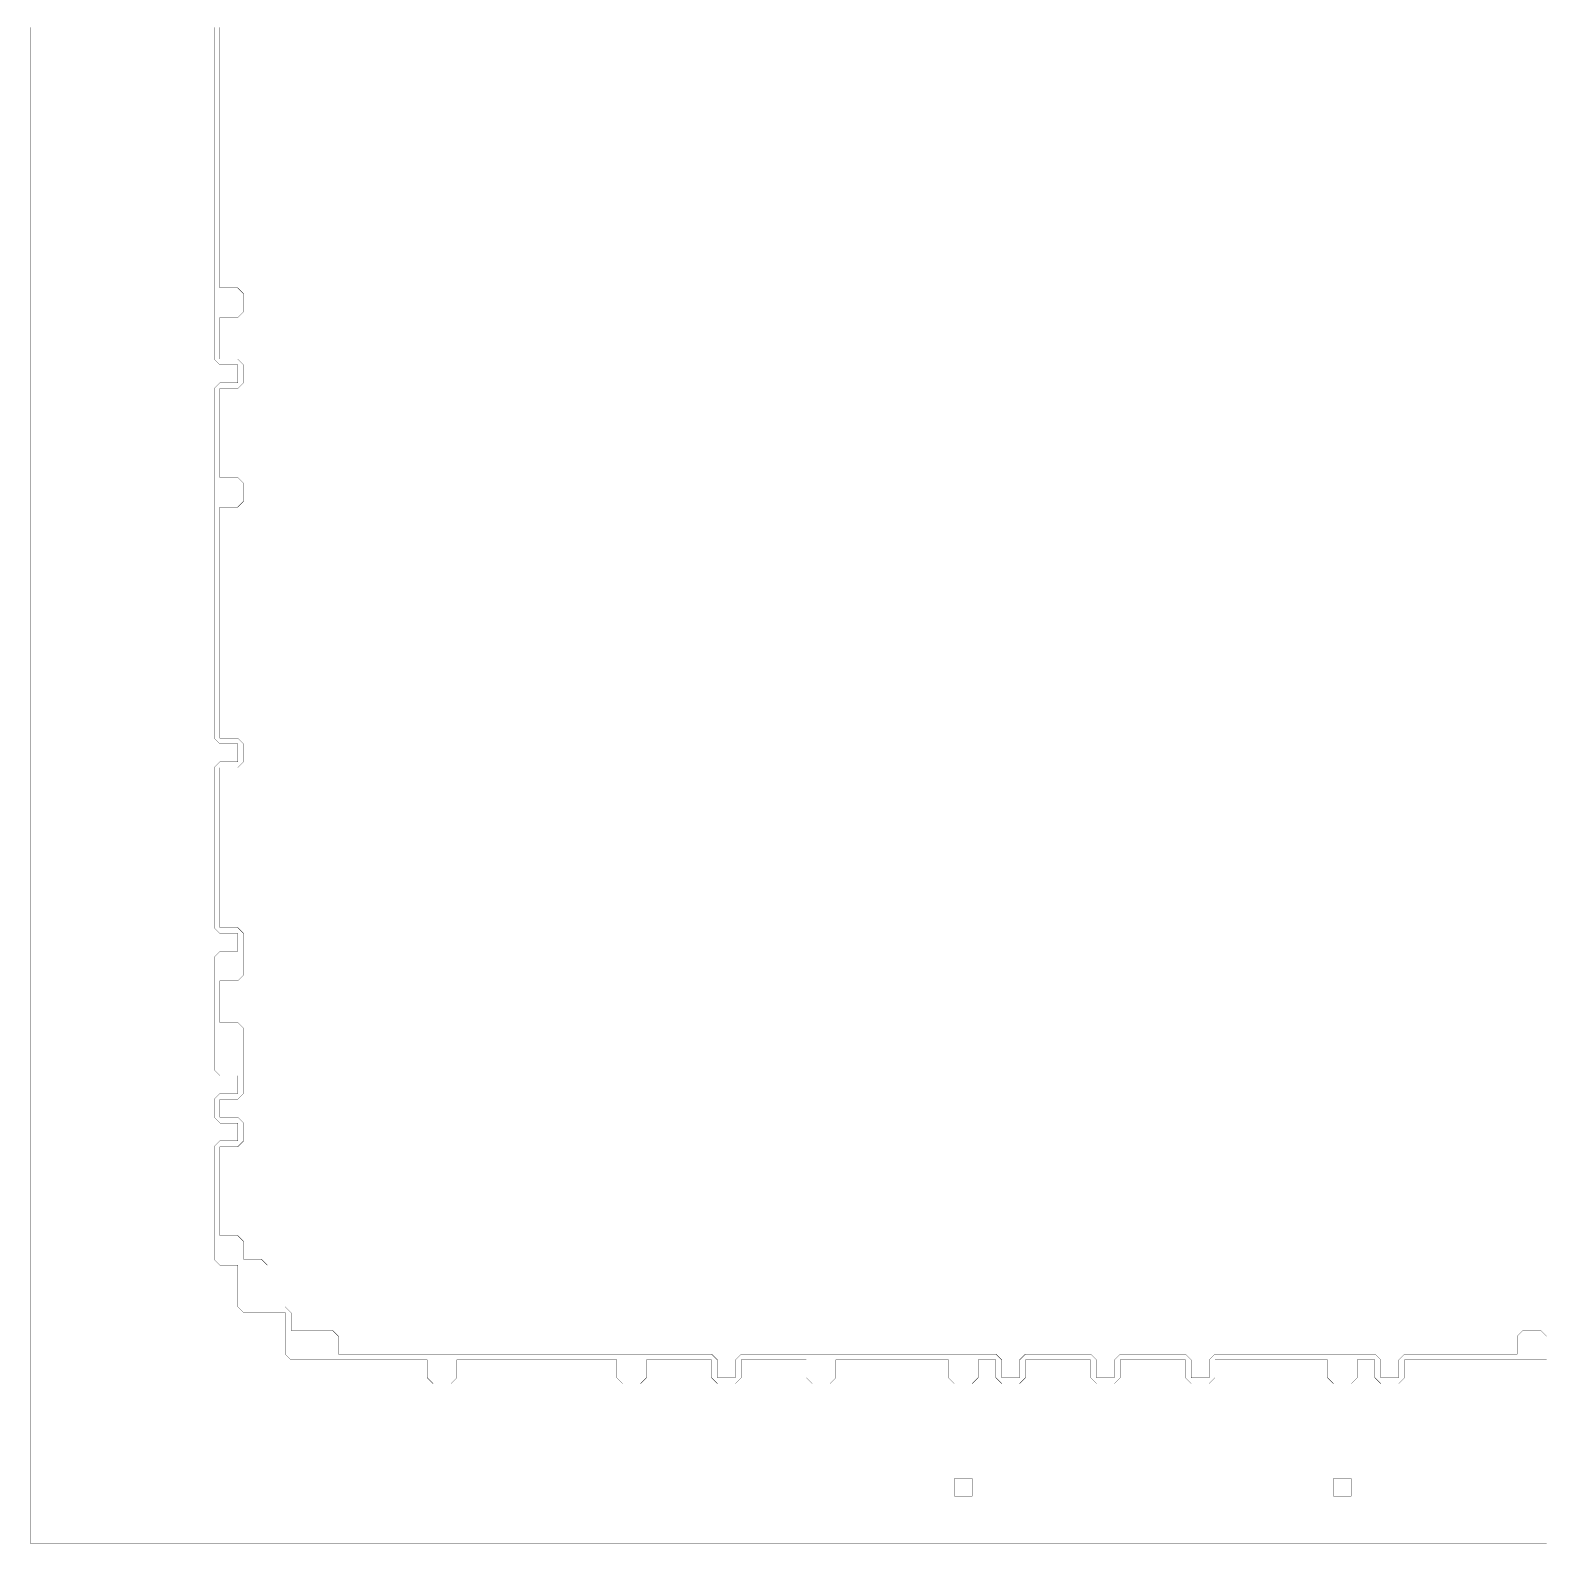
# Model space of a CAD drawing. Header units: metres. Extents: x 0 to 4990, y -4990 to 0.
# Drawn here: x 0 to 2495, y -4990 to -2495 of the extents above; entities that cross this region are included whole.
import ezdxf

# ---------------------------------------------------------------- set-up
doc = ezdxf.new("R2010")
doc.units = ezdxf.units.M
for name, color, linetype in [('conductor', 1, 'Continuous'), ('dielectric', 8, 'Continuous'), ('substrate', 5, 'Continuous')]:
    doc.layers.add(name, color=color, linetype=linetype)

msp = doc.modelspace()

# ---------------------------------------------------------------- linework, layer by layer
at = {"layer": 'conductor', "const_width": 0.5}
msp.add_lwpolyline([(312.5, -2490.234375), (312.5, -2500), (312.5, -2509.765625), (312.5, -2519.53125), (312.5, -2529.296875), (312.5, -2539.0625), (312.5, -2548.828125), (312.5, -2558.59375), (312.5, -2568.359375), (312.5, -2578.125), (312.5, -2587.890625), (312.5, -2597.65625), (312.5, -2607.421875), (312.5, -2617.1875), (312.5, -2626.953125), (312.5, -2636.71875), (312.5, -2646.484375), (312.5, -2656.25), (312.5, -2666.015625), (312.5, -2675.78125), (312.5, -2685.546875), (312.5, -2695.3125), (312.5, -2705.078125), (312.5, -2714.84375), (312.5, -2724.609375), (312.5, -2734.375), (312.5, -2744.140625), (312.5, -2753.90625), (312.5, -2763.671875), (312.5, -2773.4375), (312.5, -2783.203125), (312.5, -2792.96875), (312.5, -2802.734375), (312.5, -2812.5), (312.5, -2822.265625), (312.5, -2832.03125), (312.5, -2841.796875), (312.5, -2851.5625), (312.5, -2861.328125), (312.5, -2871.09375), (312.5, -2880.859375), (312.5, -2890.625), (312.5, -2900.390625), (312.5, -2910.15625), (312.5, -2919.921875), (322.265625, -2919.921875), (332.03125, -2919.921875), (341.796875, -2919.921875), (351.5625, -2929.6875), (351.5625, -2939.453125), (351.5625, -2949.21875), (351.5625, -2958.984375), (341.796875, -2968.75), (332.03125, -2968.75), (322.265625, -2968.75), (312.5, -2968.75), (312.5, -2978.515625), (312.5, -2988.28125), (312.5, -2998.046875), (312.5, -3007.8125), (312.5, -3017.578125), (312.5, -3027.34375), (312.5, -3037.109375), (322.265625, -3037.109375), (332.03125, -3037.109375), (341.796875, -3037.109375), (351.5625, -3046.875), (351.5625, -3056.640625), (351.5625, -3066.40625), (351.5625, -3076.171875), (341.796875, -3085.9375), (332.03125, -3085.9375), (322.265625, -3085.9375), (312.5, -3085.9375), (312.5, -3095.703125), (312.5, -3105.46875), (312.5, -3115.234375), (312.5, -3125), (312.5, -3134.765625), (312.5, -3144.53125), (312.5, -3154.296875), (312.5, -3164.0625), (312.5, -3173.828125), (312.5, -3183.59375), (312.5, -3193.359375), (312.5, -3203.125), (312.5, -3212.890625), (312.5, -3222.65625), (312.5, -3232.421875), (322.265625, -3232.421875), (332.03125, -3232.421875), (341.796875, -3232.421875), (351.5625, -3242.1875), (351.5625, -3251.953125), (351.5625, -3261.71875), (351.5625, -3271.484375), (341.796875, -3281.25), (332.03125, -3281.25), (322.265625, -3281.25), (312.5, -3281.25), (312.5, -3291.015625), (312.5, -3300.78125), (312.5, -3310.546875), (312.5, -3320.3125), (312.5, -3330.078125), (312.5, -3339.84375), (312.5, -3349.609375), (312.5, -3359.375), (312.5, -3369.140625), (312.5, -3378.90625), (312.5, -3388.671875), (312.5, -3398.4375), (312.5, -3408.203125), (312.5, -3417.96875), (312.5, -3427.734375), (312.5, -3437.5), (312.5, -3447.265625), (312.5, -3457.03125), (312.5, -3466.796875), (312.5, -3476.5625), (312.5, -3486.328125), (312.5, -3496.09375), (312.5, -3505.859375), (312.5, -3515.625), (312.5, -3525.390625), (312.5, -3535.15625), (312.5, -3544.921875), (312.5, -3554.6875), (312.5, -3564.453125), (312.5, -3574.21875), (312.5, -3583.984375), (312.5, -3593.75), (312.5, -3603.515625), (312.5, -3613.28125), (312.5, -3623.046875), (312.5, -3632.8125), (312.5, -3642.578125), (312.5, -3652.34375), (312.5, -3662.109375), (322.265625, -3662.109375), (332.03125, -3662.109375), (341.796875, -3662.109375), (351.5625, -3671.875), (351.5625, -3681.640625), (351.5625, -3691.40625), (351.5625, -3701.171875), (341.796875, -3710.9375), (332.03125, -3710.9375), (322.265625, -3710.9375), (312.5, -3710.9375), (312.5, -3720.703125), (312.5, -3730.46875), (312.5, -3740.234375), (312.5, -3750), (312.5, -3759.765625), (312.5, -3769.53125), (312.5, -3779.296875), (312.5, -3789.0625), (312.5, -3798.828125), (312.5, -3808.59375), (312.5, -3818.359375), (312.5, -3828.125), (312.5, -3837.890625), (312.5, -3847.65625), (312.5, -3857.421875), (312.5, -3867.1875), (312.5, -3876.953125), (312.5, -3886.71875), (312.5, -3896.484375), (312.5, -3906.25), (312.5, -3916.015625), (312.5, -3925.78125), (312.5, -3935.546875), (312.5, -3945.3125), (312.5, -3955.078125), (312.5, -3964.84375), (312.5, -3974.609375), (322.265625, -3974.609375), (332.03125, -3974.609375), (341.796875, -3974.609375), (351.5625, -3984.375), (351.5625, -3994.140625), (351.5625, -4003.90625), (351.5625, -4013.671875), (351.5625, -4023.4375), (351.5625, -4033.203125), (351.5625, -4042.96875), (351.5625, -4052.734375), (341.796875, -4062.5), (332.03125, -4062.5), (322.265625, -4062.5), (312.5, -4062.5), (312.5, -4072.265625), (312.5, -4082.03125), (312.5, -4091.796875), (312.5, -4101.5625), (312.5, -4111.328125), (312.5, -4121.09375), (312.5, -4130.859375), (322.265625, -4130.859375), (332.03125, -4130.859375), (341.796875, -4130.859375), (351.5625, -4140.625), (351.5625, -4150.390625), (351.5625, -4160.15625), (351.5625, -4169.921875), (351.5625, -4179.6875), (351.5625, -4189.453125), (351.5625, -4199.21875), (351.5625, -4208.984375), (351.5625, -4218.75), (351.5625, -4228.515625), (351.5625, -4238.28125), (351.5625, -4248.046875), (341.796875, -4257.8125), (332.03125, -4257.8125), (322.265625, -4257.8125), (312.5, -4257.8125), (312.5, -4267.578125), (312.5, -4277.34375), (312.5, -4287.109375), (322.265625, -4287.109375), (332.03125, -4287.109375), (341.796875, -4287.109375), (351.5625, -4296.875), (351.5625, -4306.640625), (351.5625, -4316.40625), (351.5625, -4326.171875), (341.796875, -4335.9375), (332.03125, -4335.9375), (322.265625, -4335.9375), (312.5, -4335.9375), (312.5, -4345.703125), (312.5, -4355.46875), (312.5, -4365.234375), (312.5, -4375), (312.5, -4384.765625), (312.5, -4394.53125), (312.5, -4404.296875), (312.5, -4414.0625), (312.5, -4423.828125), (312.5, -4433.59375), (312.5, -4443.359375), (312.5, -4453.125), (312.5, -4462.890625), (312.5, -4472.65625), (312.5, -4482.421875), (322.265625, -4482.421875), (332.03125, -4482.421875), (341.796875, -4482.421875), (351.5625, -4492.1875), (351.5625, -4501.953125), (351.5625, -4511.71875), (351.5625, -4521.484375), (361.328125, -4521.484375), (371.09375, -4521.484375), (380.859375, -4521.484375), (390.625, -4531.25), (390.625, -4541.015625), (390.625, -4550.78125), (390.625, -4560.546875), (390.625, -4570.3125), (390.625, -4580.078125), (390.625, -4589.84375), (390.625, -4599.609375), (400.390625, -4599.609375), (410.15625, -4599.609375), (419.921875, -4599.609375), (429.6875, -4609.375), (429.6875, -4619.140625), (429.6875, -4628.90625), (429.6875, -4638.671875), (439.453125, -4638.671875), (449.21875, -4638.671875), (458.984375, -4638.671875), (468.75, -4638.671875), (478.515625, -4638.671875), (488.28125, -4638.671875), (498.046875, -4638.671875), (507.8125, -4648.4375), (507.8125, -4658.203125), (507.8125, -4667.96875), (507.8125, -4677.734375), (517.578125, -4677.734375), (527.34375, -4677.734375), (537.109375, -4677.734375), (546.875, -4677.734375), (556.640625, -4677.734375), (566.40625, -4677.734375), (576.171875, -4677.734375), (585.9375, -4677.734375), (595.703125, -4677.734375), (605.46875, -4677.734375), (615.234375, -4677.734375), (625, -4677.734375), (634.765625, -4677.734375), (644.53125, -4677.734375), (654.296875, -4677.734375), (664.0625, -4677.734375), (673.828125, -4677.734375), (683.59375, -4677.734375), (693.359375, -4677.734375), (703.125, -4677.734375), (712.890625, -4677.734375), (722.65625, -4677.734375), (732.421875, -4677.734375), (742.1875, -4677.734375), (751.953125, -4677.734375), (761.71875, -4677.734375), (771.484375, -4677.734375), (781.25, -4677.734375), (791.015625, -4677.734375), (800.78125, -4677.734375), (810.546875, -4677.734375), (820.3125, -4677.734375), (830.078125, -4677.734375), (839.84375, -4677.734375), (849.609375, -4677.734375), (859.375, -4677.734375), (869.140625, -4677.734375), (878.90625, -4677.734375), (888.671875, -4677.734375), (898.4375, -4677.734375), (908.203125, -4677.734375), (917.96875, -4677.734375), (927.734375, -4677.734375), (937.5, -4677.734375), (947.265625, -4677.734375), (957.03125, -4677.734375), (966.796875, -4677.734375), (976.5625, -4677.734375), (986.328125, -4677.734375), (996.09375, -4677.734375), (1005.859375, -4677.734375), (1015.625, -4677.734375), (1025.390625, -4677.734375), (1035.15625, -4677.734375), (1044.921875, -4677.734375), (1054.6875, -4677.734375), (1064.453125, -4677.734375), (1074.21875, -4677.734375), (1083.984375, -4677.734375), (1093.75, -4677.734375), (1103.515625, -4677.734375), (1113.28125, -4677.734375), (1123.046875, -4677.734375), (1132.8125, -4687.5), (1132.8125, -4697.265625), (1132.8125, -4707.03125), (1132.8125, -4716.796875), (1142.578125, -4716.796875), (1152.34375, -4716.796875), (1162.109375, -4716.796875), (1162.109375, -4707.03125), (1162.109375, -4697.265625), (1162.109375, -4687.5), (1171.875, -4677.734375), (1181.640625, -4677.734375), (1191.40625, -4677.734375), (1201.171875, -4677.734375), (1210.9375, -4677.734375), (1220.703125, -4677.734375), (1230.46875, -4677.734375), (1240.234375, -4677.734375), (1250, -4677.734375), (1259.765625, -4677.734375), (1269.53125, -4677.734375), (1279.296875, -4677.734375), (1289.0625, -4677.734375), (1298.828125, -4677.734375), (1308.59375, -4677.734375), (1318.359375, -4677.734375), (1328.125, -4677.734375), (1337.890625, -4677.734375), (1347.65625, -4677.734375), (1357.421875, -4677.734375), (1367.1875, -4677.734375), (1376.953125, -4677.734375), (1386.71875, -4677.734375), (1396.484375, -4677.734375), (1406.25, -4677.734375), (1416.015625, -4677.734375), (1425.78125, -4677.734375), (1435.546875, -4677.734375), (1445.3125, -4677.734375), (1455.078125, -4677.734375), (1464.84375, -4677.734375), (1474.609375, -4677.734375), (1484.375, -4677.734375), (1494.140625, -4677.734375), (1503.90625, -4677.734375), (1513.671875, -4677.734375), (1523.4375, -4677.734375), (1533.203125, -4677.734375), (1542.96875, -4677.734375), (1552.734375, -4677.734375), (1562.5, -4677.734375), (1572.265625, -4677.734375), (1582.03125, -4677.734375), (1591.796875, -4677.734375), (1601.5625, -4687.5), (1601.5625, -4697.265625), (1601.5625, -4707.03125), (1601.5625, -4716.796875), (1611.328125, -4716.796875), (1621.09375, -4716.796875), (1630.859375, -4716.796875), (1630.859375, -4707.03125), (1630.859375, -4697.265625), (1630.859375, -4687.5), (1640.625, -4677.734375), (1650.390625, -4677.734375), (1660.15625, -4677.734375), (1669.921875, -4677.734375), (1679.6875, -4677.734375), (1689.453125, -4677.734375), (1699.21875, -4677.734375), (1708.984375, -4677.734375), (1718.75, -4677.734375), (1728.515625, -4677.734375), (1738.28125, -4677.734375), (1748.046875, -4677.734375), (1757.8125, -4687.5), (1757.8125, -4697.265625), (1757.8125, -4707.03125), (1757.8125, -4716.796875), (1767.578125, -4716.796875), (1777.34375, -4716.796875), (1787.109375, -4716.796875), (1787.109375, -4707.03125), (1787.109375, -4697.265625), (1787.109375, -4687.5), (1796.875, -4677.734375), (1806.640625, -4677.734375), (1816.40625, -4677.734375), (1826.171875, -4677.734375), (1835.9375, -4677.734375), (1845.703125, -4677.734375), (1855.46875, -4677.734375), (1865.234375, -4677.734375), (1875, -4677.734375), (1884.765625, -4677.734375), (1894.53125, -4677.734375), (1904.296875, -4677.734375), (1914.0625, -4687.5), (1914.0625, -4697.265625), (1914.0625, -4707.03125), (1914.0625, -4716.796875), (1923.828125, -4716.796875), (1933.59375, -4716.796875), (1943.359375, -4716.796875), (1943.359375, -4707.03125), (1943.359375, -4697.265625), (1943.359375, -4687.5), (1953.125, -4677.734375), (1962.890625, -4677.734375), (1972.65625, -4677.734375), (1982.421875, -4677.734375), (1992.1875, -4677.734375), (2001.953125, -4677.734375), (2011.71875, -4677.734375), (2021.484375, -4677.734375), (2031.25, -4677.734375), (2041.015625, -4677.734375), (2050.78125, -4677.734375), (2060.546875, -4677.734375), (2070.3125, -4677.734375), (2080.078125, -4677.734375), (2089.84375, -4677.734375), (2099.609375, -4677.734375), (2109.375, -4677.734375), (2119.140625, -4677.734375), (2128.90625, -4677.734375), (2138.671875, -4677.734375), (2148.4375, -4677.734375), (2158.203125, -4677.734375), (2167.96875, -4677.734375), (2177.734375, -4677.734375), (2187.5, -4677.734375), (2197.265625, -4677.734375), (2207.03125, -4677.734375), (2216.796875, -4677.734375), (2226.5625, -4687.5), (2226.5625, -4697.265625), (2226.5625, -4707.03125), (2226.5625, -4716.796875), (2236.328125, -4716.796875), (2246.09375, -4716.796875), (2255.859375, -4716.796875), (2255.859375, -4707.03125), (2255.859375, -4697.265625), (2255.859375, -4687.5), (2265.625, -4677.734375), (2275.390625, -4677.734375), (2285.15625, -4677.734375), (2294.921875, -4677.734375), (2304.6875, -4677.734375), (2314.453125, -4677.734375), (2324.21875, -4677.734375), (2333.984375, -4677.734375), (2343.75, -4677.734375), (2353.515625, -4677.734375), (2363.28125, -4677.734375), (2373.046875, -4677.734375), (2382.8125, -4677.734375), (2392.578125, -4677.734375), (2402.34375, -4677.734375), (2412.109375, -4677.734375), (2421.875, -4677.734375), (2431.640625, -4677.734375), (2441.40625, -4677.734375), (2451.171875, -4677.734375), (2451.171875, -4667.96875), (2451.171875, -4658.203125), (2451.171875, -4648.4375), (2460.9375, -4638.671875), (2470.703125, -4638.671875), (2480.46875, -4638.671875), (2490.234375, -4638.671875), (2500, -4648.4375)], dxfattribs=at)
at = {"layer": 'dielectric', "const_width": 0.5}
for points in [[(1523.4375, -4882.8125), (1523.4375, -4892.578125), (1523.4375, -4902.34375), (1523.4375, -4912.109375), (1533.203125, -4912.109375), (1542.96875, -4912.109375), (1552.734375, -4912.109375), (1552.734375, -4902.34375), (1552.734375, -4892.578125), (1552.734375, -4882.8125), (1542.96875, -4882.8125), (1533.203125, -4882.8125)], [(2148.4375, -4882.8125), (2148.4375, -4892.578125), (2148.4375, -4902.34375), (2148.4375, -4912.109375), (2158.203125, -4912.109375), (2167.96875, -4912.109375), (2177.734375, -4912.109375), (2177.734375, -4902.34375), (2177.734375, -4892.578125), (2177.734375, -4882.8125), (2167.96875, -4882.8125), (2158.203125, -4882.8125)]]:
    msp.add_lwpolyline(points, close=True, dxfattribs=at)
at = {"layer": 'substrate', "const_width": 0.5}
for points in [[(0, -2490.234375), (0, -2500), (0, -2509.765625), (0, -2519.53125), (0, -2529.296875), (0, -2539.0625), (0, -2548.828125), (0, -2558.59375), (0, -2568.359375), (0, -2578.125), (0, -2587.890625), (0, -2597.65625), (0, -2607.421875), (0, -2617.1875), (0, -2626.953125), (0, -2636.71875), (0, -2646.484375), (0, -2656.25), (0, -2666.015625), (0, -2675.78125), (0, -2685.546875), (0, -2695.3125), (0, -2705.078125), (0, -2714.84375), (0, -2724.609375), (0, -2734.375), (0, -2744.140625), (0, -2753.90625), (0, -2763.671875), (0, -2773.4375), (0, -2783.203125), (0, -2792.96875), (0, -2802.734375), (0, -2812.5), (0, -2822.265625), (0, -2832.03125), (0, -2841.796875), (0, -2851.5625), (0, -2861.328125), (0, -2871.09375), (0, -2880.859375), (0, -2890.625), (0, -2900.390625), (0, -2910.15625), (0, -2919.921875), (0, -2929.6875), (0, -2939.453125), (0, -2949.21875), (0, -2958.984375), (0, -2968.75), (0, -2978.515625), (0, -2988.28125), (0, -2998.046875), (0, -3007.8125), (0, -3017.578125), (0, -3027.34375), (0, -3037.109375), (0, -3046.875), (0, -3056.640625), (0, -3066.40625), (0, -3076.171875), (0, -3085.9375), (0, -3095.703125), (0, -3105.46875), (0, -3115.234375), (0, -3125), (0, -3134.765625), (0, -3144.53125), (0, -3154.296875), (0, -3164.0625), (0, -3173.828125), (0, -3183.59375), (0, -3193.359375), (0, -3203.125), (0, -3212.890625), (0, -3222.65625), (0, -3232.421875), (0, -3242.1875), (0, -3251.953125), (0, -3261.71875), (0, -3271.484375), (0, -3281.25), (0, -3291.015625), (0, -3300.78125), (0, -3310.546875), (0, -3320.3125), (0, -3330.078125), (0, -3339.84375), (0, -3349.609375), (0, -3359.375), (0, -3369.140625), (0, -3378.90625), (0, -3388.671875), (0, -3398.4375), (0, -3408.203125), (0, -3417.96875), (0, -3427.734375), (0, -3437.5), (0, -3447.265625), (0, -3457.03125), (0, -3466.796875), (0, -3476.5625), (0, -3486.328125), (0, -3496.09375), (0, -3505.859375), (0, -3515.625), (0, -3525.390625), (0, -3535.15625), (0, -3544.921875), (0, -3554.6875), (0, -3564.453125), (0, -3574.21875), (0, -3583.984375), (0, -3593.75), (0, -3603.515625), (0, -3613.28125), (0, -3623.046875), (0, -3632.8125), (0, -3642.578125), (0, -3652.34375), (0, -3662.109375), (0, -3671.875), (0, -3681.640625), (0, -3691.40625), (0, -3701.171875), (0, -3710.9375), (0, -3720.703125), (0, -3730.46875), (0, -3740.234375), (0, -3750), (0, -3759.765625), (0, -3769.53125), (0, -3779.296875), (0, -3789.0625), (0, -3798.828125), (0, -3808.59375), (0, -3818.359375), (0, -3828.125), (0, -3837.890625), (0, -3847.65625), (0, -3857.421875), (0, -3867.1875), (0, -3876.953125), (0, -3886.71875), (0, -3896.484375), (0, -3906.25), (0, -3916.015625), (0, -3925.78125), (0, -3935.546875), (0, -3945.3125), (0, -3955.078125), (0, -3964.84375), (0, -3974.609375), (0, -3984.375), (0, -3994.140625), (0, -4003.90625), (0, -4013.671875), (0, -4023.4375), (0, -4033.203125), (0, -4042.96875), (0, -4052.734375), (0, -4062.5), (0, -4072.265625), (0, -4082.03125), (0, -4091.796875), (0, -4101.5625), (0, -4111.328125), (0, -4121.09375), (0, -4130.859375), (0, -4140.625), (0, -4150.390625), (0, -4160.15625), (0, -4169.921875), (0, -4179.6875), (0, -4189.453125), (0, -4199.21875), (0, -4208.984375), (0, -4218.75), (0, -4228.515625), (0, -4238.28125), (0, -4248.046875), (0, -4257.8125), (0, -4267.578125), (0, -4277.34375), (0, -4287.109375), (0, -4296.875), (0, -4306.640625), (0, -4316.40625), (0, -4326.171875), (0, -4335.9375), (0, -4345.703125), (0, -4355.46875), (0, -4365.234375), (0, -4375), (0, -4384.765625), (0, -4394.53125), (0, -4404.296875), (0, -4414.0625), (0, -4423.828125), (0, -4433.59375), (0, -4443.359375), (0, -4453.125), (0, -4462.890625), (0, -4472.65625), (0, -4482.421875), (0, -4492.1875), (0, -4501.953125), (0, -4511.71875), (0, -4521.484375), (0, -4531.25), (0, -4541.015625), (0, -4550.78125), (0, -4560.546875), (0, -4570.3125), (0, -4580.078125), (0, -4589.84375), (0, -4599.609375), (0, -4609.375), (0, -4619.140625), (0, -4628.90625), (0, -4638.671875), (0, -4648.4375), (0, -4658.203125), (0, -4667.96875), (0, -4677.734375), (0, -4687.5), (0, -4697.265625), (0, -4707.03125), (0, -4716.796875), (0, -4726.5625), (0, -4736.328125), (0, -4746.09375), (0, -4755.859375), (0, -4765.625), (0, -4775.390625), (0, -4785.15625), (0, -4794.921875), (0, -4804.6875), (0, -4814.453125), (0, -4824.21875), (0, -4833.984375), (0, -4843.75), (0, -4853.515625), (0, -4863.28125), (0, -4873.046875), (0, -4882.8125), (0, -4892.578125), (0, -4902.34375), (0, -4912.109375), (0, -4921.875), (0, -4931.640625), (0, -4941.40625), (0, -4951.171875), (0, -4960.9375), (0, -4970.703125), (0, -4980.46875), (0, -4990.234375), (9.765625, -4990.234375), (19.53125, -4990.234375), (29.296875, -4990.234375), (39.0625, -4990.234375), (48.828125, -4990.234375), (58.59375, -4990.234375), (68.359375, -4990.234375), (78.125, -4990.234375), (87.890625, -4990.234375), (97.65625, -4990.234375), (107.421875, -4990.234375), (117.1875, -4990.234375), (126.953125, -4990.234375), (136.71875, -4990.234375), (146.484375, -4990.234375), (156.25, -4990.234375), (166.015625, -4990.234375), (175.78125, -4990.234375), (185.546875, -4990.234375), (195.3125, -4990.234375), (205.078125, -4990.234375), (214.84375, -4990.234375), (224.609375, -4990.234375), (234.375, -4990.234375), (244.140625, -4990.234375), (253.90625, -4990.234375), (263.671875, -4990.234375), (273.4375, -4990.234375), (283.203125, -4990.234375), (292.96875, -4990.234375), (302.734375, -4990.234375), (312.5, -4990.234375), (322.265625, -4990.234375), (332.03125, -4990.234375), (341.796875, -4990.234375), (351.5625, -4990.234375), (361.328125, -4990.234375), (371.09375, -4990.234375), (380.859375, -4990.234375), (390.625, -4990.234375), (400.390625, -4990.234375), (410.15625, -4990.234375), (419.921875, -4990.234375), (429.6875, -4990.234375), (439.453125, -4990.234375), (449.21875, -4990.234375), (458.984375, -4990.234375), (468.75, -4990.234375), (478.515625, -4990.234375), (488.28125, -4990.234375), (498.046875, -4990.234375), (507.8125, -4990.234375), (517.578125, -4990.234375), (527.34375, -4990.234375), (537.109375, -4990.234375), (546.875, -4990.234375), (556.640625, -4990.234375), (566.40625, -4990.234375), (576.171875, -4990.234375), (585.9375, -4990.234375), (595.703125, -4990.234375), (605.46875, -4990.234375), (615.234375, -4990.234375), (625, -4990.234375), (634.765625, -4990.234375), (644.53125, -4990.234375), (654.296875, -4990.234375), (664.0625, -4990.234375), (673.828125, -4990.234375), (683.59375, -4990.234375), (693.359375, -4990.234375), (703.125, -4990.234375), (712.890625, -4990.234375), (722.65625, -4990.234375), (732.421875, -4990.234375), (742.1875, -4990.234375), (751.953125, -4990.234375), (761.71875, -4990.234375), (771.484375, -4990.234375), (781.25, -4990.234375), (791.015625, -4990.234375), (800.78125, -4990.234375), (810.546875, -4990.234375), (820.3125, -4990.234375), (830.078125, -4990.234375), (839.84375, -4990.234375), (849.609375, -4990.234375), (859.375, -4990.234375), (869.140625, -4990.234375), (878.90625, -4990.234375), (888.671875, -4990.234375), (898.4375, -4990.234375), (908.203125, -4990.234375), (917.96875, -4990.234375), (927.734375, -4990.234375), (937.5, -4990.234375), (947.265625, -4990.234375), (957.03125, -4990.234375), (966.796875, -4990.234375), (976.5625, -4990.234375), (986.328125, -4990.234375), (996.09375, -4990.234375), (1005.859375, -4990.234375), (1015.625, -4990.234375), (1025.390625, -4990.234375), (1035.15625, -4990.234375), (1044.921875, -4990.234375), (1054.6875, -4990.234375), (1064.453125, -4990.234375), (1074.21875, -4990.234375), (1083.984375, -4990.234375), (1093.75, -4990.234375), (1103.515625, -4990.234375), (1113.28125, -4990.234375), (1123.046875, -4990.234375), (1132.8125, -4990.234375), (1142.578125, -4990.234375), (1152.34375, -4990.234375), (1162.109375, -4990.234375), (1171.875, -4990.234375), (1181.640625, -4990.234375), (1191.40625, -4990.234375), (1201.171875, -4990.234375), (1210.9375, -4990.234375), (1220.703125, -4990.234375), (1230.46875, -4990.234375), (1240.234375, -4990.234375), (1250, -4990.234375), (1259.765625, -4990.234375), (1269.53125, -4990.234375), (1279.296875, -4990.234375), (1289.0625, -4990.234375), (1298.828125, -4990.234375), (1308.59375, -4990.234375), (1318.359375, -4990.234375), (1328.125, -4990.234375), (1337.890625, -4990.234375), (1347.65625, -4990.234375), (1357.421875, -4990.234375), (1367.1875, -4990.234375), (1376.953125, -4990.234375), (1386.71875, -4990.234375), (1396.484375, -4990.234375), (1406.25, -4990.234375), (1416.015625, -4990.234375), (1425.78125, -4990.234375), (1435.546875, -4990.234375), (1445.3125, -4990.234375), (1455.078125, -4990.234375), (1464.84375, -4990.234375), (1474.609375, -4990.234375), (1484.375, -4990.234375), (1494.140625, -4990.234375), (1503.90625, -4990.234375), (1513.671875, -4990.234375), (1523.4375, -4990.234375), (1533.203125, -4990.234375), (1542.96875, -4990.234375), (1552.734375, -4990.234375), (1562.5, -4990.234375), (1572.265625, -4990.234375), (1582.03125, -4990.234375), (1591.796875, -4990.234375), (1601.5625, -4990.234375), (1611.328125, -4990.234375), (1621.09375, -4990.234375), (1630.859375, -4990.234375), (1640.625, -4990.234375), (1650.390625, -4990.234375), (1660.15625, -4990.234375), (1669.921875, -4990.234375), (1679.6875, -4990.234375), (1689.453125, -4990.234375), (1699.21875, -4990.234375), (1708.984375, -4990.234375), (1718.75, -4990.234375), (1728.515625, -4990.234375), (1738.28125, -4990.234375), (1748.046875, -4990.234375), (1757.8125, -4990.234375), (1767.578125, -4990.234375), (1777.34375, -4990.234375), (1787.109375, -4990.234375), (1796.875, -4990.234375), (1806.640625, -4990.234375), (1816.40625, -4990.234375), (1826.171875, -4990.234375), (1835.9375, -4990.234375), (1845.703125, -4990.234375), (1855.46875, -4990.234375), (1865.234375, -4990.234375), (1875, -4990.234375), (1884.765625, -4990.234375), (1894.53125, -4990.234375), (1904.296875, -4990.234375), (1914.0625, -4990.234375), (1923.828125, -4990.234375), (1933.59375, -4990.234375), (1943.359375, -4990.234375), (1953.125, -4990.234375), (1962.890625, -4990.234375), (1972.65625, -4990.234375), (1982.421875, -4990.234375), (1992.1875, -4990.234375), (2001.953125, -4990.234375), (2011.71875, -4990.234375), (2021.484375, -4990.234375), (2031.25, -4990.234375), (2041.015625, -4990.234375), (2050.78125, -4990.234375), (2060.546875, -4990.234375), (2070.3125, -4990.234375), (2080.078125, -4990.234375), (2089.84375, -4990.234375), (2099.609375, -4990.234375), (2109.375, -4990.234375), (2119.140625, -4990.234375), (2128.90625, -4990.234375), (2138.671875, -4990.234375), (2148.4375, -4990.234375), (2158.203125, -4990.234375), (2167.96875, -4990.234375), (2177.734375, -4990.234375), (2187.5, -4990.234375), (2197.265625, -4990.234375), (2207.03125, -4990.234375), (2216.796875, -4990.234375), (2226.5625, -4990.234375), (2236.328125, -4990.234375), (2246.09375, -4990.234375), (2255.859375, -4990.234375), (2265.625, -4990.234375), (2275.390625, -4990.234375), (2285.15625, -4990.234375), (2294.921875, -4990.234375), (2304.6875, -4990.234375), (2314.453125, -4990.234375), (2324.21875, -4990.234375), (2333.984375, -4990.234375), (2343.75, -4990.234375), (2353.515625, -4990.234375), (2363.28125, -4990.234375), (2373.046875, -4990.234375), (2382.8125, -4990.234375), (2392.578125, -4990.234375), (2402.34375, -4990.234375), (2412.109375, -4990.234375), (2421.875, -4990.234375), (2431.640625, -4990.234375), (2441.40625, -4990.234375), (2451.171875, -4990.234375), (2460.9375, -4990.234375), (2470.703125, -4990.234375), (2480.46875, -4990.234375), (2490.234375, -4990.234375), (2500, -4990.234375)], [(2500, -4687.5), (2490.234375, -4687.5), (2480.46875, -4687.5), (2470.703125, -4687.5), (2460.9375, -4687.5), (2451.171875, -4687.5), (2441.40625, -4687.5), (2431.640625, -4687.5), (2421.875, -4687.5), (2412.109375, -4687.5), (2402.34375, -4687.5), (2392.578125, -4687.5), (2382.8125, -4687.5), (2373.046875, -4687.5), (2363.28125, -4687.5), (2353.515625, -4687.5), (2343.75, -4687.5), (2333.984375, -4687.5), (2324.21875, -4687.5), (2314.453125, -4687.5), (2304.6875, -4687.5), (2294.921875, -4687.5), (2285.15625, -4687.5), (2275.390625, -4687.5), (2265.625, -4687.5), (2265.625, -4697.265625), (2265.625, -4707.03125), (2265.625, -4716.796875), (2255.859375, -4726.5625), (2246.09375, -4726.5625), (2236.328125, -4726.5625), (2226.5625, -4726.5625), (2216.796875, -4716.796875), (2216.796875, -4707.03125), (2216.796875, -4697.265625), (2216.796875, -4687.5), (2207.03125, -4687.5), (2197.265625, -4687.5), (2187.5, -4687.5), (2187.5, -4697.265625), (2187.5, -4707.03125), (2187.5, -4716.796875), (2177.734375, -4726.5625), (2167.96875, -4726.5625), (2158.203125, -4726.5625), (2148.4375, -4726.5625), (2138.671875, -4716.796875), (2138.671875, -4707.03125), (2138.671875, -4697.265625), (2138.671875, -4687.5), (2128.90625, -4687.5), (2119.140625, -4687.5), (2109.375, -4687.5), (2099.609375, -4687.5), (2089.84375, -4687.5), (2080.078125, -4687.5), (2070.3125, -4687.5), (2060.546875, -4687.5), (2050.78125, -4687.5), (2041.015625, -4687.5), (2031.25, -4687.5), (2021.484375, -4687.5), (2011.71875, -4687.5), (2001.953125, -4687.5), (1992.1875, -4687.5), (1982.421875, -4687.5), (1972.65625, -4687.5), (1962.890625, -4687.5), (1953.125, -4687.5), (1953.125, -4697.265625), (1953.125, -4707.03125), (1953.125, -4716.796875), (1943.359375, -4726.5625), (1933.59375, -4726.5625), (1923.828125, -4726.5625), (1914.0625, -4726.5625), (1904.296875, -4716.796875), (1904.296875, -4707.03125), (1904.296875, -4697.265625), (1904.296875, -4687.5), (1894.53125, -4687.5), (1884.765625, -4687.5), (1875, -4687.5), (1865.234375, -4687.5), (1855.46875, -4687.5), (1845.703125, -4687.5), (1835.9375, -4687.5), (1826.171875, -4687.5), (1816.40625, -4687.5), (1806.640625, -4687.5), (1796.875, -4687.5), (1796.875, -4697.265625), (1796.875, -4707.03125), (1796.875, -4716.796875), (1787.109375, -4726.5625), (1777.34375, -4726.5625), (1767.578125, -4726.5625), (1757.8125, -4726.5625), (1748.046875, -4716.796875), (1748.046875, -4707.03125), (1748.046875, -4697.265625), (1748.046875, -4687.5), (1738.28125, -4687.5), (1728.515625, -4687.5), (1718.75, -4687.5), (1708.984375, -4687.5), (1699.21875, -4687.5), (1689.453125, -4687.5), (1679.6875, -4687.5), (1669.921875, -4687.5), (1660.15625, -4687.5), (1650.390625, -4687.5), (1640.625, -4687.5), (1640.625, -4697.265625), (1640.625, -4707.03125), (1640.625, -4716.796875), (1630.859375, -4726.5625), (1621.09375, -4726.5625), (1611.328125, -4726.5625), (1601.5625, -4726.5625), (1591.796875, -4716.796875), (1591.796875, -4707.03125), (1591.796875, -4697.265625), (1591.796875, -4687.5), (1582.03125, -4687.5), (1572.265625, -4687.5), (1562.5, -4687.5), (1562.5, -4697.265625), (1562.5, -4707.03125), (1562.5, -4716.796875), (1552.734375, -4726.5625), (1542.96875, -4726.5625), (1533.203125, -4726.5625), (1523.4375, -4726.5625), (1513.671875, -4716.796875), (1513.671875, -4707.03125), (1513.671875, -4697.265625), (1513.671875, -4687.5), (1503.90625, -4687.5), (1494.140625, -4687.5), (1484.375, -4687.5), (1474.609375, -4687.5), (1464.84375, -4687.5), (1455.078125, -4687.5), (1445.3125, -4687.5), (1435.546875, -4687.5), (1425.78125, -4687.5), (1416.015625, -4687.5), (1406.25, -4687.5), (1396.484375, -4687.5), (1386.71875, -4687.5), (1376.953125, -4687.5), (1367.1875, -4687.5), (1357.421875, -4687.5), (1347.65625, -4687.5), (1337.890625, -4687.5), (1328.125, -4687.5), (1328.125, -4697.265625), (1328.125, -4707.03125), (1328.125, -4716.796875), (1318.359375, -4726.5625), (1308.59375, -4726.5625), (1298.828125, -4726.5625), (1289.0625, -4726.5625), (1279.296875, -4716.796875), (1279.296875, -4707.03125), (1279.296875, -4697.265625), (1279.296875, -4687.5), (1269.53125, -4687.5), (1259.765625, -4687.5), (1250, -4687.5), (1240.234375, -4687.5), (1230.46875, -4687.5), (1220.703125, -4687.5), (1210.9375, -4687.5), (1201.171875, -4687.5), (1191.40625, -4687.5), (1181.640625, -4687.5), (1171.875, -4687.5), (1171.875, -4697.265625), (1171.875, -4707.03125), (1171.875, -4716.796875), (1162.109375, -4726.5625), (1152.34375, -4726.5625), (1142.578125, -4726.5625), (1132.8125, -4726.5625), (1123.046875, -4716.796875), (1123.046875, -4707.03125), (1123.046875, -4697.265625), (1123.046875, -4687.5), (1113.28125, -4687.5), (1103.515625, -4687.5), (1093.75, -4687.5), (1083.984375, -4687.5), (1074.21875, -4687.5), (1064.453125, -4687.5), (1054.6875, -4687.5), (1044.921875, -4687.5), (1035.15625, -4687.5), (1025.390625, -4687.5), (1015.625, -4687.5), (1015.625, -4697.265625), (1015.625, -4707.03125), (1015.625, -4716.796875), (1005.859375, -4726.5625), (996.09375, -4726.5625), (986.328125, -4726.5625), (976.5625, -4726.5625), (966.796875, -4716.796875), (966.796875, -4707.03125), (966.796875, -4697.265625), (966.796875, -4687.5), (957.03125, -4687.5), (947.265625, -4687.5), (937.5, -4687.5), (927.734375, -4687.5), (917.96875, -4687.5), (908.203125, -4687.5), (898.4375, -4687.5), (888.671875, -4687.5), (878.90625, -4687.5), (869.140625, -4687.5), (859.375, -4687.5), (849.609375, -4687.5), (839.84375, -4687.5), (830.078125, -4687.5), (820.3125, -4687.5), (810.546875, -4687.5), (800.78125, -4687.5), (791.015625, -4687.5), (781.25, -4687.5), (771.484375, -4687.5), (761.71875, -4687.5), (751.953125, -4687.5), (742.1875, -4687.5), (732.421875, -4687.5), (722.65625, -4687.5), (712.890625, -4687.5), (703.125, -4687.5), (703.125, -4697.265625), (703.125, -4707.03125), (703.125, -4716.796875), (693.359375, -4726.5625), (683.59375, -4726.5625), (673.828125, -4726.5625), (664.0625, -4726.5625), (654.296875, -4716.796875), (654.296875, -4707.03125), (654.296875, -4697.265625), (654.296875, -4687.5), (644.53125, -4687.5), (634.765625, -4687.5), (625, -4687.5), (615.234375, -4687.5), (605.46875, -4687.5), (595.703125, -4687.5), (585.9375, -4687.5), (576.171875, -4687.5), (566.40625, -4687.5), (556.640625, -4687.5), (546.875, -4687.5), (537.109375, -4687.5), (527.34375, -4687.5), (517.578125, -4687.5), (507.8125, -4687.5), (498.046875, -4687.5), (488.28125, -4687.5), (478.515625, -4687.5), (468.75, -4687.5), (458.984375, -4687.5), (449.21875, -4687.5), (439.453125, -4687.5), (429.6875, -4687.5), (419.921875, -4677.734375), (419.921875, -4667.96875), (419.921875, -4658.203125), (419.921875, -4648.4375), (419.921875, -4638.671875), (419.921875, -4628.90625), (419.921875, -4619.140625), (419.921875, -4609.375), (410.15625, -4609.375), (400.390625, -4609.375), (390.625, -4609.375), (380.859375, -4609.375), (371.09375, -4609.375), (361.328125, -4609.375), (351.5625, -4609.375), (341.796875, -4599.609375), (341.796875, -4589.84375), (341.796875, -4580.078125), (341.796875, -4570.3125), (341.796875, -4560.546875), (341.796875, -4550.78125), (341.796875, -4541.015625), (341.796875, -4531.25), (332.03125, -4531.25), (322.265625, -4531.25), (312.5, -4531.25), (302.734375, -4521.484375), (302.734375, -4511.71875), (302.734375, -4501.953125), (302.734375, -4492.1875), (302.734375, -4482.421875), (302.734375, -4472.65625), (302.734375, -4462.890625), (302.734375, -4453.125), (302.734375, -4443.359375), (302.734375, -4433.59375), (302.734375, -4423.828125), (302.734375, -4414.0625), (302.734375, -4404.296875), (302.734375, -4394.53125), (302.734375, -4384.765625), (302.734375, -4375), (302.734375, -4365.234375), (302.734375, -4355.46875), (302.734375, -4345.703125), (302.734375, -4335.9375), (312.5, -4326.171875), (322.265625, -4326.171875), (332.03125, -4326.171875), (341.796875, -4326.171875), (341.796875, -4316.40625), (341.796875, -4306.640625), (341.796875, -4296.875), (332.03125, -4296.875), (322.265625, -4296.875), (312.5, -4296.875), (302.734375, -4287.109375), (302.734375, -4277.34375), (302.734375, -4267.578125), (302.734375, -4257.8125), (312.5, -4248.046875), (322.265625, -4248.046875), (332.03125, -4248.046875), (341.796875, -4248.046875), (341.796875, -4238.28125), (341.796875, -4228.515625), (341.796875, -4218.75), (332.03125, -4218.75), (322.265625, -4218.75), (312.5, -4218.75), (302.734375, -4208.984375), (302.734375, -4199.21875), (302.734375, -4189.453125), (302.734375, -4179.6875), (302.734375, -4169.921875), (302.734375, -4160.15625), (302.734375, -4150.390625), (302.734375, -4140.625), (302.734375, -4130.859375), (302.734375, -4121.09375), (302.734375, -4111.328125), (302.734375, -4101.5625), (302.734375, -4091.796875), (302.734375, -4082.03125), (302.734375, -4072.265625), (302.734375, -4062.5), (302.734375, -4052.734375), (302.734375, -4042.96875), (302.734375, -4033.203125), (302.734375, -4023.4375), (312.5, -4013.671875), (322.265625, -4013.671875), (332.03125, -4013.671875), (341.796875, -4013.671875), (341.796875, -4003.90625), (341.796875, -3994.140625), (341.796875, -3984.375), (332.03125, -3984.375), (322.265625, -3984.375), (312.5, -3984.375), (302.734375, -3974.609375), (302.734375, -3964.84375), (302.734375, -3955.078125), (302.734375, -3945.3125), (302.734375, -3935.546875), (302.734375, -3925.78125), (302.734375, -3916.015625), (302.734375, -3906.25), (302.734375, -3896.484375), (302.734375, -3886.71875), (302.734375, -3876.953125), (302.734375, -3867.1875), (302.734375, -3857.421875), (302.734375, -3847.65625), (302.734375, -3837.890625), (302.734375, -3828.125), (302.734375, -3818.359375), (302.734375, -3808.59375), (302.734375, -3798.828125), (302.734375, -3789.0625), (302.734375, -3779.296875), (302.734375, -3769.53125), (302.734375, -3759.765625), (302.734375, -3750), (302.734375, -3740.234375), (302.734375, -3730.46875), (302.734375, -3720.703125), (302.734375, -3710.9375), (312.5, -3701.171875), (322.265625, -3701.171875), (332.03125, -3701.171875), (341.796875, -3701.171875), (341.796875, -3691.40625), (341.796875, -3681.640625), (341.796875, -3671.875), (332.03125, -3671.875), (322.265625, -3671.875), (312.5, -3671.875), (302.734375, -3662.109375), (302.734375, -3652.34375), (302.734375, -3642.578125), (302.734375, -3632.8125), (302.734375, -3623.046875), (302.734375, -3613.28125), (302.734375, -3603.515625), (302.734375, -3593.75), (302.734375, -3583.984375), (302.734375, -3574.21875), (302.734375, -3564.453125), (302.734375, -3554.6875), (302.734375, -3544.921875), (302.734375, -3535.15625), (302.734375, -3525.390625), (302.734375, -3515.625), (302.734375, -3505.859375), (302.734375, -3496.09375), (302.734375, -3486.328125), (302.734375, -3476.5625), (302.734375, -3466.796875), (302.734375, -3457.03125), (302.734375, -3447.265625), (302.734375, -3437.5), (302.734375, -3427.734375), (302.734375, -3417.96875), (302.734375, -3408.203125), (302.734375, -3398.4375), (302.734375, -3388.671875), (302.734375, -3378.90625), (302.734375, -3369.140625), (302.734375, -3359.375), (302.734375, -3349.609375), (302.734375, -3339.84375), (302.734375, -3330.078125), (302.734375, -3320.3125), (302.734375, -3310.546875), (302.734375, -3300.78125), (302.734375, -3291.015625), (302.734375, -3281.25), (302.734375, -3271.484375), (302.734375, -3261.71875), (302.734375, -3251.953125), (302.734375, -3242.1875), (302.734375, -3232.421875), (302.734375, -3222.65625), (302.734375, -3212.890625), (302.734375, -3203.125), (302.734375, -3193.359375), (302.734375, -3183.59375), (302.734375, -3173.828125), (302.734375, -3164.0625), (302.734375, -3154.296875), (302.734375, -3144.53125), (302.734375, -3134.765625), (302.734375, -3125), (302.734375, -3115.234375), (302.734375, -3105.46875), (302.734375, -3095.703125), (302.734375, -3085.9375), (312.5, -3076.171875), (322.265625, -3076.171875), (332.03125, -3076.171875), (341.796875, -3076.171875), (341.796875, -3066.40625), (341.796875, -3056.640625), (341.796875, -3046.875), (332.03125, -3046.875), (322.265625, -3046.875), (312.5, -3046.875), (302.734375, -3037.109375), (302.734375, -3027.34375), (302.734375, -3017.578125), (302.734375, -3007.8125), (302.734375, -2998.046875), (302.734375, -2988.28125), (302.734375, -2978.515625), (302.734375, -2968.75), (302.734375, -2958.984375), (302.734375, -2949.21875), (302.734375, -2939.453125), (302.734375, -2929.6875), (302.734375, -2919.921875), (302.734375, -2910.15625), (302.734375, -2900.390625), (302.734375, -2890.625), (302.734375, -2880.859375), (302.734375, -2871.09375), (302.734375, -2861.328125), (302.734375, -2851.5625), (302.734375, -2841.796875), (302.734375, -2832.03125), (302.734375, -2822.265625), (302.734375, -2812.5), (302.734375, -2802.734375), (302.734375, -2792.96875), (302.734375, -2783.203125), (302.734375, -2773.4375), (302.734375, -2763.671875), (302.734375, -2753.90625), (302.734375, -2744.140625), (302.734375, -2734.375), (302.734375, -2724.609375), (302.734375, -2714.84375), (302.734375, -2705.078125), (302.734375, -2695.3125), (302.734375, -2685.546875), (302.734375, -2675.78125), (302.734375, -2666.015625), (302.734375, -2656.25), (302.734375, -2646.484375), (302.734375, -2636.71875), (302.734375, -2626.953125), (302.734375, -2617.1875), (302.734375, -2607.421875), (302.734375, -2597.65625), (302.734375, -2587.890625), (302.734375, -2578.125), (302.734375, -2568.359375), (302.734375, -2558.59375), (302.734375, -2548.828125), (302.734375, -2539.0625), (302.734375, -2529.296875), (302.734375, -2519.53125), (302.734375, -2509.765625), (302.734375, -2500), (302.734375, -2490.234375)]]:
    msp.add_lwpolyline(points, dxfattribs=at)

doc.saveas('drawing.dxf')
